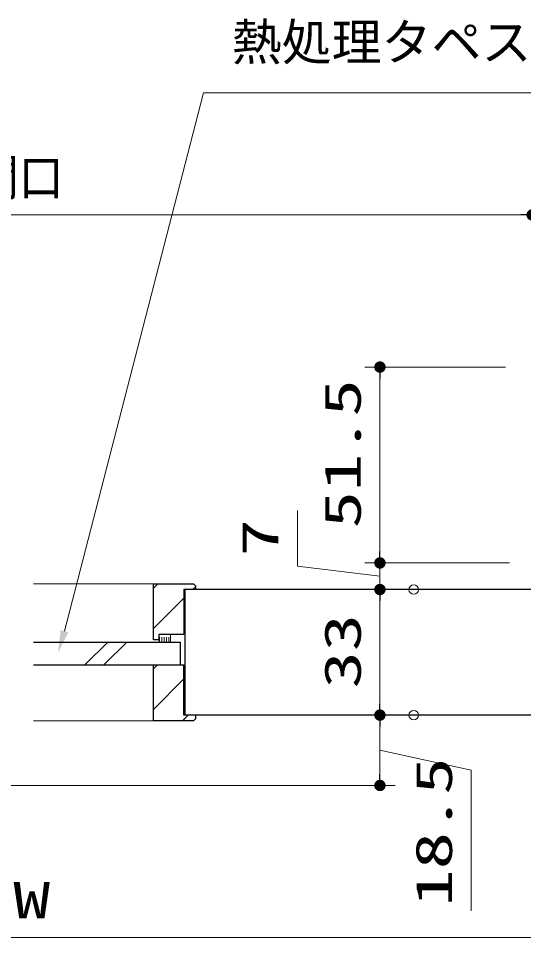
# Model space of a CAD drawing. Units: millimetres, scale not verified. Extents: x -1306 to 1306, y -607 to 607.
# Drawn here: x -353 to -220.2, y -363.1 to -121.4 of the extents above; entities that cross this region are included whole.
import ezdxf
from ezdxf.enums import TextEntityAlignment as Align

# ---------------------------------------------------------------- set-up
doc = ezdxf.new("R2010")
doc.units = ezdxf.units.MM
doc.header["$LTSCALE"] = 5
doc.header["$PDMODE"] = 32
doc.header["$PDSIZE"] = 2.5
doc.linetypes.add('USER2', pattern=[0.375, 0.25, -0.125])
for name, color, linetype, lineweight in [('0-B_点線(水)', 6, 'USER2', 9), ('0-D_線(白)', 7, 'Continuous', 30), ('1-0_線(水)', 4, 'Continuous', 9), ('1-1_寸法線', 3, 'Continuous', 13), ('1-2_ハッチング', 6, 'Continuous', 9), ('1-4_DEFPOINTS', 7, 'Continuous', 5), ('1-5_0', 3, 'Continuous', 25)]:
    doc.layers.add(name, color=color, linetype=linetype, lineweight=lineweight)
doc.styles.add('ＭＳ ゴシック', font='')
doc.styles.get('ＭＳ ゴシック').set_extended_font_data('MS Gothic')

# ---------------------------------------------------------------- blocks, each defined once
blk = doc.blocks.new('_DOT')
at = {"layer": '1-5_0'}
blk.add_line((-2.5, 0), (-5, 0), dxfattribs=at)
for points in [[(0, 0), (-2.5, 0), (-2.48, 0.313)], [(0, 0), (-2.48, -0.313), (-2.5, 0)], [(0, 0), (-2.48, 0.313), (-2.421, 0.622)], [(0, 0), (-2.421, -0.622), (-2.48, -0.313)], [(0, 0), (-2.421, 0.622), (-2.324, 0.92)], [(0, 0), (-2.324, -0.92), (-2.421, -0.622)], [(0, 0), (-2.324, 0.92), (-2.191, 1.204)], [(0, 0), (-2.191, -1.204), (-2.324, -0.92)], [(0, 0), (-2.191, 1.204), (-2.023, 1.469)], [(0, 0), (-2.023, -1.469), (-2.191, -1.204)], [(0, 0), (-2.023, 1.469), (-1.822, 1.711)], [(0, 0), (-1.822, -1.711), (-2.023, -1.469)], [(0, 0), (-1.822, 1.711), (-1.594, 1.926)], [(0, 0), (-1.594, -1.926), (-1.822, -1.711)], [(0, 0), (-1.594, 1.926), (-1.34, 2.111)], [(0, 0), (-1.34, -2.111), (-1.594, -1.926)], [(0, 0), (-1.34, 2.111), (-1.064, 2.262)], [(0, 0), (-1.064, -2.262), (-1.34, -2.111)], [(0, 0), (-1.064, 2.262), (-0.773, 2.378)], [(0, 0), (-0.773, -2.378), (-1.064, -2.262)], [(0, 0), (-0.773, 2.378), (-0.468, 2.456)], [(0, 0), (-0.468, -2.456), (-0.773, -2.378)], [(0, 0), (-0.468, 2.456), (-0.157, 2.495)], [(0, 0), (-0.157, -2.495), (-0.468, -2.456)], [(0, 0), (-0.157, 2.495), (0.157, 2.495)], [(0, 0), (0.157, -2.495), (-0.157, -2.495)], [(0, 0), (0.157, 2.495), (0.468, 2.456)], [(0, 0), (0.468, 2.456), (0.773, 2.378)], [(0, 0), (0.773, 2.378), (1.064, 2.262)], [(0, 0), (1.064, 2.262), (1.34, 2.111)], [(0, 0), (1.34, 2.111), (1.594, 1.926)], [(0, 0), (1.594, 1.926), (1.822, 1.711)], [(0, 0), (1.822, 1.711), (2.023, 1.469)], [(0, 0), (2.023, 1.469), (2.191, 1.204)], [(0, 0), (2.191, 1.204), (2.324, 0.92)], [(0, 0), (2.324, 0.92), (2.421, 0.622)], [(0, 0), (2.421, 0.622), (2.48, 0.313)], [(0, 0), (2.48, 0.313), (2.5, 0)], [(0, 0), (0.468, -2.456), (0.157, -2.495)], [(0, 0), (0.773, -2.378), (0.468, -2.456)], [(0, 0), (1.064, -2.262), (0.773, -2.378)], [(0, 0), (1.34, -2.111), (1.064, -2.262)], [(0, 0), (1.594, -1.926), (1.34, -2.111)], [(0, 0), (1.822, -1.711), (1.594, -1.926)], [(0, 0), (2.023, -1.469), (1.822, -1.711)], [(0, 0), (2.191, -1.204), (2.023, -1.469)], [(0, 0), (2.324, -0.92), (2.191, -1.204)], [(0, 0), (2.421, -0.622), (2.324, -0.92)], [(0, 0), (2.48, -0.313), (2.421, -0.622)], [(0, 0), (2.5, 0), (2.48, -0.313)]]:
    blk.add_solid(points, dxfattribs=at)

msp = doc.modelspace()

# ---------------------------------------------------------------- linework, layer by layer
at = {"layer": '0-B_点線(水)'}
for p, q in [((-315.946, -285.412), (-315.946, -283.312)), ((-315.321, -285.412), (-315.321, -283.312)), ((-314.696, -285.412), (-314.696, -283.312)), ((-314.071, -285.412), (-314.071, -283.312)), ((-313.446, -285.412), (-313.446, -283.312))]:
    msp.add_line(p, q, dxfattribs=at)
at = {"layer": '0-D_線(白)'}
for p, q in [((-306.98, -270.112), (-306.48, -270.612)), ((-306.48, -270.612), (-306.48, -271.612)), ((-309.23, -271.612), (-309.23, -304.612)), ((-191.98, -271.612), (-309.23, -271.612)), ((-348.98, -285.412), (-310.48, -285.412)), ((-310.48, -285.412), (-310.48, -291.412)), ((-348.98, -291.412), (-309.48, -291.412)), ((-191.98, -304.612), (-309.23, -304.612)), ((-306.98, -306.112), (-306.48, -305.612)), ((-306.48, -304.612), (-306.48, -305.612))]:
    msp.add_line(p, q, dxfattribs=at)
for points in [[(-315.98, -284.812), (-317.48, -284.812), (-317.48, -270.112), (-306.98, -270.112)], [(-306.48, -271.612), (-309.48, -271.612), (-309.48, -283.312)], [(-315.98, -284.812), (-315.98, -283.312), (-309.48, -283.312)], [(-315.98, -284.812), (-315.98, -283.312), (-312.98, -283.312)], [(-306.98, -306.112), (-317.48, -306.112), (-317.48, -291.412), (-309.48, -291.412)], [(-306.48, -304.612), (-309.48, -304.612), (-309.48, -291.412)]]:
    msp.add_lwpolyline(points, dxfattribs=at)
at = {"layer": '1-0_線(水)'}
for p, q in [((-317.48, -270.112), (-348.98, -270.112)), ((-315.98, -284.812), (-315.98, -285.412)), ((-312.98, -283.312), (-312.98, -285.412)), ((-335.493, -291.412), (-329.493, -285.412)), ((-330.493, -291.412), (-324.493, -285.412)), ((-317.48, -306.112), (-348.98, -306.112))]:
    msp.add_line(p, q, dxfattribs=at)
at = {"layer": '1-1_寸法線'}
for p, q in [((-510.98, -173.112), (-220.98, -173.112)), ((-220.98, -173.112), (-223.98, -173.112)), ((-224.98, -213.112), (-261.98, -213.112)), ((-257.98, -261.612), (-257.98, -216.112)), ((-257.98, -261.612), (-257.98, -258.612)), ((-224.98, -264.612), (-261.98, -264.612)), ((-223.98, -264.612), (-261.98, -264.612)), ((-257.98, -264.612), (-257.98, -271.612)), ((-257.98, -264.612), (-257.98, -271.612)), ((-257.105, -271.612), (-261.98, -271.612)), ((-257.105, -271.612), (-261.98, -271.612)), ((-257.98, -274.612), (-257.98, -277.612)), ((-257.98, -274.612), (-257.98, -301.612)), ((-257.105, -304.612), (-261.98, -304.612)), ((-257.105, -304.612), (-261.98, -304.612)), ((-257.98, -307.612), (-257.98, -320.112)), ((-506.98, -323.112), (-253.98, -323.112)), ((-510.98, -363.112), (-194.98, -363.112))]:
    msp.add_line(p, q, dxfattribs=at)
for points in [[(-48.754, -141.038), (-304.317, -141.038), (-340.849, -282.541)], [(-257.98, -268.112), (-279.668, -265.468), (-279.668, -250.802)], [(-257.98, -313.862), (-234.013, -319.049), (-234.013, -356.097)]]:
    msp.add_lwpolyline(points, dxfattribs=at)
msp.add_solid([(-342.576, -288.287), (-341.847, -282.241), (-339.851, -282.84)], dxfattribs=at)
at = {"layer": '1-2_ハッチング'}
for p, q in [((-317.48, -271.278), (-316.315, -270.112)), ((-307.208, -271.612), (-306.48, -270.884)), ((-317.48, -281.884), (-309.48, -273.884)), ((-317.48, -292.491), (-316.402, -291.412)), ((-317.48, -303.098), (-309.48, -295.098)), ((-309.888, -306.112), (-308.388, -304.612))]:
    msp.add_line(p, q, dxfattribs=at)
at = {"layer": '1-4_DEFPOINTS'}
for p in [(-257.98, -213.112), (-257.98, -271.612), (-249.105, -271.612), (-257.98, -304.612), (-249.105, -304.612), (-257.98, -323.112)]:
    msp.add_point(p, dxfattribs=at)

# ---------------------------------------------------------------- block references
at = {"layer": '1-1_寸法線', "xscale": 0.6, "yscale": 0.6}
msp.add_blockref('_DOT', (-217.98, -173.112), dxfattribs=at)
msp.add_blockref('_DOT', (-217.98, -173.112), dxfattribs=at)
for p, rotation in [((-257.98, -213.112), 90), ((-257.98, -264.612), 270), ((-257.98, -264.612), 270), ((-257.98, -271.612), 90), ((-257.98, -271.612), 90), ((-257.98, -304.612), 270), ((-257.98, -304.612), 90), ((-257.98, -323.112), 270)]:
    msp.add_blockref('_DOT', p, dxfattribs=dict(at, rotation=rotation))

# ---------------------------------------------------------------- texts
at = {"layer": '1-1_寸法線', "style": 'ＭＳ ゴシック'}
msp.add_text('熱処理タペストリーガラス(フロスト) 5mm', height=9.621, dxfattribs=at).set_placement((-296.917, -135.359), align=Align.BOTTOM_LEFT)
for s, height, width, p in [('有効開口', 9.621, 0.9, (-388.344, -170.963)), ('DW', 9.604, 1.5, (-364.17, -360.963))]:
    msp.add_text(s, height=height, dxfattribs=dict(at, width=width)).set_placement(p, align=Align.BOTTOM_LEFT)
at = {"layer": '1-1_寸法線', "style": 'ＭＳ ゴシック', "width": 1.5}
for s, p in [('51.5', (-260.13, -255.529)), ('7', (-281.818, -262.897)), ('33', (-260.13, -297.636)), ('18.5', (-236.162, -354.954))]:
    msp.add_text(s, height=9.604, rotation=90, dxfattribs=at).set_placement(p, align=Align.BOTTOM_LEFT)

doc.saveas('drawing.dxf')
